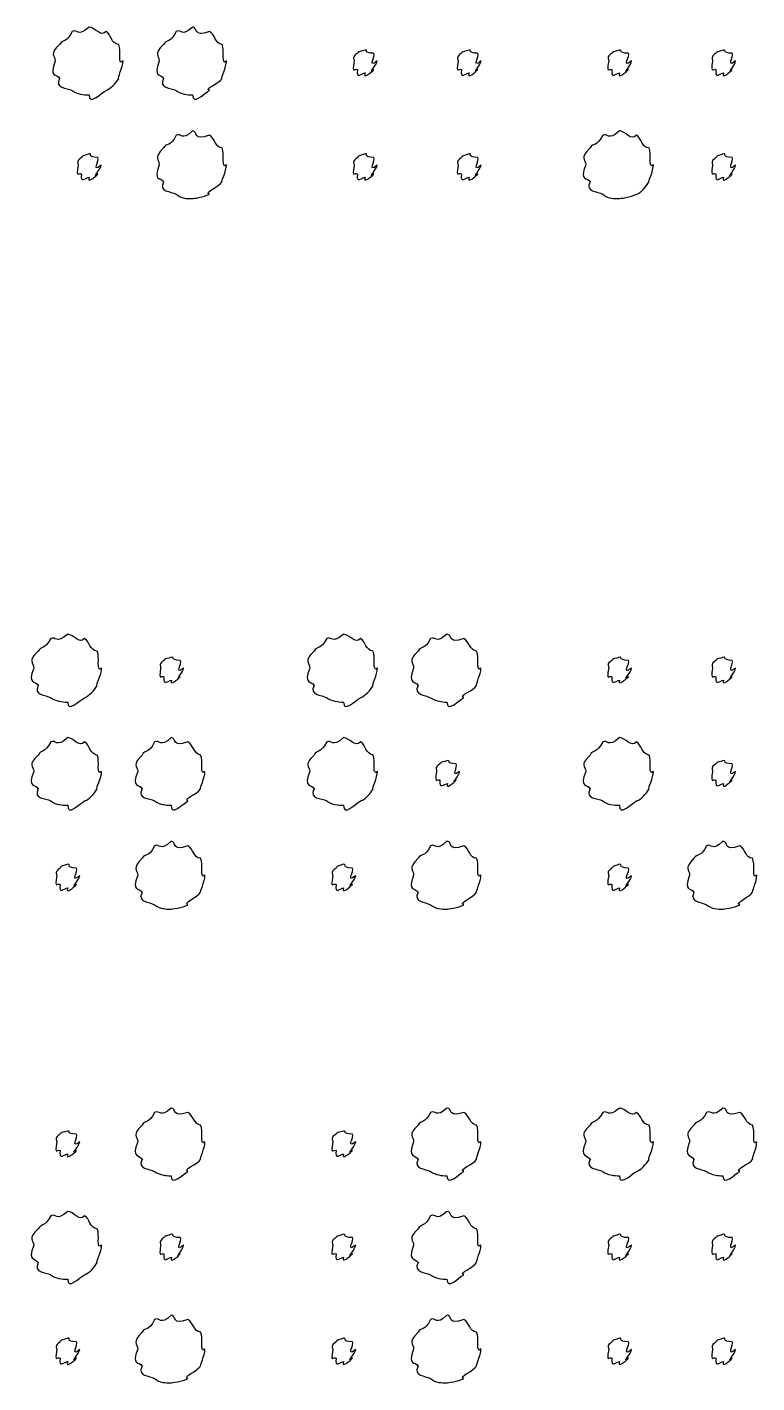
# Model space of a CAD drawing. Header units: millimetres. Extents: x -178 to -32, y 41 to 266.
# Drawn here: x -39.4 to -32.04, y 239.53 to 253.21 of the extents above; entities that cross this region are included whole.
import ezdxf

# ---------------------------------------------------------------- set-up
doc = ezdxf.new("R2010")
doc.units = ezdxf.units.MM
doc.layers.get('0').update_dxf_attribs({"linetype": 'CONTINUOUS'})

msp = doc.modelspace()

# ---------------------------------------------------------------- linework, layer by layer
at = {"color": 0}
for p, q in [((-38.772, 253.214), (-38.772, 253.214)), ((-37.7303, 253.214), (-37.7303, 253.214)), ((-35.9897, 252.983), (-35.9897, 252.983)), ((-34.9425, 252.983), (-34.9425, 252.983)), ((-33.4239, 252.983), (-33.4239, 252.983)), ((-32.3766, 252.983), (-32.3766, 252.983)), ((-37.7303, 252.167), (-37.7303, 252.167)), ((-33.4239, 252.167), (-33.4239, 252.167)), ((-38.772, 251.936), (-38.772, 251.936)), ((-35.9897, 251.936), (-35.9897, 251.936)), ((-34.9425, 251.936), (-34.9425, 251.936)), ((-32.3766, 251.936), (-32.3766, 251.936)), ((-38.9883, 247.088), (-38.9883, 247.088)), ((-36.2063, 247.088), (-36.2063, 247.088)), ((-35.1644, 247.088), (-35.1644, 247.088)), ((-37.9413, 246.856), (-37.9413, 246.856)), ((-33.4239, 246.856), (-33.4239, 246.856)), ((-32.3766, 246.856), (-32.3766, 246.856)), ((-38.9883, 246.046), (-38.9883, 246.046)), ((-37.9465, 246.046), (-37.9465, 246.046)), ((-36.2063, 246.046), (-36.2063, 246.046)), ((-33.4239, 246.046), (-33.4239, 246.046)), ((-35.1588, 245.814), (-35.1588, 245.814)), ((-32.3766, 245.814), (-32.3766, 245.814)), ((-37.9465, 244.999), (-37.9465, 244.999)), ((-35.1644, 244.999), (-35.1644, 244.999)), ((-32.3821, 244.999), (-32.3821, 244.999)), ((-38.9883, 244.767), (-38.9883, 244.767)), ((-36.2063, 244.767), (-36.2063, 244.767)), ((-33.4239, 244.767), (-33.4239, 244.767)), ((-37.9465, 242.307), (-37.9465, 242.307)), ((-35.1644, 242.307), (-35.1644, 242.307)), ((-33.4239, 242.307), (-33.4239, 242.307)), ((-32.3821, 242.307), (-32.3821, 242.307)), ((-38.9883, 242.076), (-38.9883, 242.076)), ((-36.2063, 242.076), (-36.2063, 242.076)), ((-38.9883, 241.265), (-38.9883, 241.265)), ((-35.1644, 241.265), (-35.1644, 241.265)), ((-37.9413, 241.034), (-37.9413, 241.034)), ((-36.2063, 241.034), (-36.2063, 241.034)), ((-33.4239, 241.034), (-33.4239, 241.034)), ((-32.3766, 241.034), (-32.3766, 241.034)), ((-37.9465, 240.218), (-37.9465, 240.218)), ((-35.1644, 240.218), (-35.1644, 240.218)), ((-38.9883, 239.987), (-38.9883, 239.987)), ((-36.2063, 239.987), (-36.2063, 239.987)), ((-33.4239, 239.987), (-33.4239, 239.987)), ((-32.3766, 239.987), (-32.3766, 239.987))]:
    msp.add_line(p, q, dxfattribs=at)
for points in [[(-38.772, 253.214), (-38.8948, 253.107), (-38.8878, 253.199), (-38.9428, 253.17)], [(-38.6013, 253.17), (-38.6592, 253.107), (-38.7128, 253.214), (-38.772, 253.214)], [(-37.7303, 253.214), (-37.8432, 253.107), (-37.8404, 253.199), (-37.8957, 253.17)], [(-37.5595, 253.17), (-37.7303, 253.107), (-37.671, 253.214), (-37.7303, 253.214)], [(-38.9428, 253.17), (-39.0049, 253.049), (-39.0394, 253.096), (-39.0698, 253.038)], [(-38.4743, 253.038), (-38.553, 253.049), (-38.5487, 253.14), (-38.6013, 253.17)], [(-37.8957, 253.17), (-37.9536, 253.049), (-37.9921, 253.096), (-38.0224, 253.038)], [(-37.4325, 253.038), (-37.5013, 253.049), (-37.5042, 253.14), (-37.5595, 253.17)], [(-39.0698, 253.038), (-39.1813, 252.935), (-39.1139, 252.928), (-39.1139, 252.873)], [(-38.4302, 252.873), (-38.4909, 252.817), (-38.444, 252.983), (-38.4743, 253.038)], [(-38.0224, 253.038), (-38.13, 252.935), (-38.0665, 252.928), (-38.0665, 252.873)], [(-37.3884, 252.873), (-37.4435, 252.817), (-37.4022, 252.983), (-37.4325, 253.038)], [(-36.0669, 252.95), (-36.1276, 252.909), (-36.1001, 252.902), (-36.1001, 252.873)], [(-35.9897, 252.983), (-36.0835, 252.953), (-36.0451, 252.972), (-36.0669, 252.95)], [(-35.9015, 252.95), (-36.0172, 252.953), (-35.9526, 252.983), (-35.9897, 252.983)], [(-35.8687, 252.873), (-35.9731, 252.791), (-35.8796, 252.928), (-35.9015, 252.95)], [(-35.0197, 252.95), (-35.0762, 252.909), (-35.0527, 252.902), (-35.0527, 252.873)], [(-34.9425, 252.983), (-35.0321, 252.953), (-34.9976, 252.972), (-35.0197, 252.95)], [(-34.8543, 252.95), (-34.9659, 252.953), (-34.9053, 252.983), (-34.9425, 252.983)], [(-34.8212, 252.873), (-34.9218, 252.791), (-34.8323, 252.928), (-34.8543, 252.95)], [(-33.501, 252.95), (-33.5617, 252.909), (-33.5341, 252.902), (-33.5341, 252.873)], [(-33.4239, 252.983), (-33.5176, 252.953), (-33.479, 252.972), (-33.501, 252.95)], [(-33.3357, 252.95), (-33.4514, 252.953), (-33.3867, 252.983), (-33.4239, 252.983)], [(-33.3026, 252.873), (-33.4073, 252.791), (-33.3137, 252.928), (-33.3357, 252.95)], [(-32.4538, 252.95), (-32.5102, 252.909), (-32.4868, 252.902), (-32.4868, 252.873)], [(-32.3766, 252.983), (-32.4661, 252.953), (-32.4317, 252.972), (-32.4538, 252.95)], [(-32.2884, 252.95), (-32.4, 252.953), (-32.3394, 252.983), (-32.3766, 252.983)], [(-32.2553, 252.873), (-32.3559, 252.791), (-32.2663, 252.928), (-32.2884, 252.95)], [(-39.1139, 252.873), (-39.1813, 252.699), (-39.0987, 252.752), (-39.0698, 252.696)], [(-38.4743, 252.696), (-38.4909, 252.699), (-38.4302, 252.809), (-38.4302, 252.873)], [(-38.0665, 252.873), (-38.13, 252.699), (-38.0513, 252.752), (-38.0224, 252.696)], [(-37.4325, 252.696), (-37.4435, 252.699), (-37.3884, 252.809), (-37.3884, 252.873)], [(-36.1001, 252.873), (-36.1276, 252.725), (-36.0892, 252.807), (-36.0669, 252.785)], [(-35.9015, 252.785), (-35.9731, 252.725), (-35.8687, 252.835), (-35.8687, 252.873)], [(-35.0527, 252.873), (-35.0762, 252.725), (-35.0417, 252.807), (-35.0197, 252.785)], [(-34.8543, 252.785), (-34.9218, 252.725), (-34.8212, 252.835), (-34.8212, 252.873)], [(-33.5341, 252.873), (-33.5617, 252.725), (-33.5231, 252.807), (-33.501, 252.785)], [(-33.3357, 252.785), (-33.4073, 252.725), (-33.3026, 252.835), (-33.3026, 252.873)], [(-32.4868, 252.873), (-32.5102, 252.725), (-32.4758, 252.807), (-32.4538, 252.785)], [(-32.2884, 252.785), (-32.3559, 252.725), (-32.2553, 252.835), (-32.2553, 252.873)], [(-39.0698, 252.696), (-39.122, 252.593), (-38.9982, 252.604), (-38.9428, 252.575)], [(-38.6013, 252.575), (-38.553, 252.593), (-38.5075, 252.644), (-38.4743, 252.696)], [(-38.0224, 252.696), (-38.0721, 252.593), (-37.9508, 252.604), (-37.8957, 252.575)], [(-37.5595, 252.575), (-37.6199, 252.593), (-37.4615, 252.644), (-37.4325, 252.696)], [(-36.0669, 252.785), (-36.0835, 252.681), (-36.0186, 252.752), (-35.9897, 252.752)], [(-35.9897, 252.752), (-36.0172, 252.681), (-35.9237, 252.762), (-35.9015, 252.785)], [(-35.0197, 252.785), (-35.0321, 252.681), (-34.9714, 252.752), (-34.9425, 252.752)], [(-34.9425, 252.752), (-34.9659, 252.681), (-34.8764, 252.762), (-34.8543, 252.785)], [(-33.501, 252.785), (-33.5176, 252.681), (-33.4528, 252.752), (-33.4239, 252.752)], [(-33.4239, 252.752), (-33.4514, 252.681), (-33.3578, 252.762), (-33.3357, 252.785)], [(-32.4538, 252.785), (-32.4661, 252.681), (-32.4055, 252.752), (-32.3766, 252.752)], [(-32.3766, 252.752), (-32.4, 252.681), (-32.3104, 252.762), (-32.2884, 252.785)], [(-38.9428, 252.575), (-38.8948, 252.534), (-38.8299, 252.531), (-38.772, 252.531)], [(-38.772, 252.531), (-38.7777, 252.417), (-38.6563, 252.545), (-38.6013, 252.575)], [(-37.8957, 252.575), (-37.8432, 252.534), (-37.7853, 252.531), (-37.7303, 252.531)], [(-37.7303, 252.531), (-37.7303, 252.417), (-37.6146, 252.545), (-37.5595, 252.575)], [(-37.8957, 252.123), (-37.9536, 251.998), (-37.9921, 252.052), (-38.0224, 251.996)], [(-37.7303, 252.167), (-37.8432, 252.057), (-37.8404, 252.152), (-37.8957, 252.123)], [(-37.5595, 252.123), (-37.7303, 252.057), (-37.671, 252.167), (-37.7303, 252.167)], [(-37.4325, 251.996), (-37.5013, 251.998), (-37.5042, 252.093), (-37.5595, 252.123)], [(-33.5947, 252.123), (-33.6568, 251.998), (-33.6912, 252.052), (-33.7215, 251.996)], [(-33.4239, 252.167), (-33.5465, 252.057), (-33.5396, 252.152), (-33.5947, 252.123)], [(-33.253, 252.123), (-33.3109, 252.057), (-33.3646, 252.167), (-33.4239, 252.167)], [(-33.1262, 251.996), (-33.2048, 251.998), (-33.2007, 252.093), (-33.253, 252.123)], [(-38.0224, 251.996), (-38.13, 251.888), (-38.0665, 251.883), (-38.0665, 251.825)], [(-37.3884, 251.825), (-37.4435, 251.77), (-37.4022, 251.941), (-37.4325, 251.996)], [(-33.7215, 251.996), (-33.8332, 251.888), (-33.7656, 251.883), (-33.7656, 251.825)], [(-33.0821, 251.825), (-33.1428, 251.77), (-33.0959, 251.941), (-33.1262, 251.996)], [(-38.8493, 251.897), (-38.91, 251.854), (-38.8825, 251.849), (-38.8825, 251.82)], [(-38.772, 251.936), (-38.8659, 251.903), (-38.8271, 251.922), (-38.8493, 251.897)], [(-38.6838, 251.897), (-38.7996, 251.903), (-38.735, 251.936), (-38.772, 251.936)], [(-38.6507, 251.82), (-38.7555, 251.737), (-38.662, 251.875), (-38.6838, 251.897)], [(-36.0669, 251.897), (-36.1276, 251.854), (-36.1001, 251.849), (-36.1001, 251.82)], [(-35.9897, 251.936), (-36.0835, 251.903), (-36.0451, 251.922), (-36.0669, 251.897)], [(-35.9015, 251.897), (-36.0172, 251.903), (-35.9526, 251.936), (-35.9897, 251.936)], [(-35.8687, 251.82), (-35.9731, 251.737), (-35.8796, 251.875), (-35.9015, 251.897)], [(-35.0197, 251.897), (-35.0762, 251.854), (-35.0527, 251.849), (-35.0527, 251.82)], [(-34.9425, 251.936), (-35.0321, 251.903), (-34.9976, 251.922), (-35.0197, 251.897)], [(-34.8543, 251.897), (-34.9659, 251.903), (-34.9053, 251.936), (-34.9425, 251.936)], [(-34.8212, 251.82), (-34.9218, 251.737), (-34.8323, 251.875), (-34.8543, 251.897)], [(-32.4538, 251.897), (-32.5102, 251.854), (-32.4868, 251.849), (-32.4868, 251.82)], [(-32.3766, 251.936), (-32.4661, 251.903), (-32.4317, 251.922), (-32.4538, 251.897)], [(-32.2884, 251.897), (-32.4, 251.903), (-32.3394, 251.936), (-32.3766, 251.936)], [(-32.2553, 251.82), (-32.3559, 251.737), (-32.2663, 251.875), (-32.2884, 251.897)], [(-38.8825, 251.82), (-38.91, 251.674), (-38.8712, 251.757), (-38.8493, 251.732)], [(-38.8493, 251.732), (-38.8659, 251.627), (-38.801, 251.699), (-38.772, 251.699)], [(-38.772, 251.699), (-38.7996, 251.627), (-38.7061, 251.71), (-38.6838, 251.732)], [(-38.6838, 251.732), (-38.7555, 251.674), (-38.6507, 251.787), (-38.6507, 251.82)], [(-38.0665, 251.825), (-38.13, 251.649), (-38.0513, 251.706), (-38.0224, 251.655)], [(-37.4325, 251.655), (-37.4435, 251.649), (-37.3884, 251.762), (-37.3884, 251.825)], [(-36.1001, 251.82), (-36.1276, 251.674), (-36.0892, 251.757), (-36.0669, 251.732)], [(-36.0669, 251.732), (-36.0835, 251.627), (-36.0186, 251.699), (-35.9897, 251.699)], [(-35.9897, 251.699), (-36.0172, 251.627), (-35.9237, 251.71), (-35.9015, 251.732)], [(-35.9015, 251.732), (-35.9731, 251.674), (-35.8687, 251.787), (-35.8687, 251.82)], [(-35.0527, 251.82), (-35.0762, 251.674), (-35.0417, 251.757), (-35.0197, 251.732)], [(-35.0197, 251.732), (-35.0321, 251.627), (-34.9714, 251.699), (-34.9425, 251.699)], [(-34.9425, 251.699), (-34.9659, 251.627), (-34.8764, 251.71), (-34.8543, 251.732)], [(-34.8543, 251.732), (-34.9218, 251.674), (-34.8212, 251.787), (-34.8212, 251.82)], [(-33.7656, 251.825), (-33.8332, 251.649), (-33.7505, 251.706), (-33.7215, 251.655)], [(-33.1262, 251.655), (-33.1428, 251.649), (-33.0821, 251.762), (-33.0821, 251.825)], [(-32.4868, 251.82), (-32.5102, 251.674), (-32.4758, 251.757), (-32.4538, 251.732)], [(-32.4538, 251.732), (-32.4661, 251.627), (-32.4055, 251.699), (-32.3766, 251.699)], [(-32.3766, 251.699), (-32.4, 251.627), (-32.3104, 251.71), (-32.2884, 251.732)], [(-32.2884, 251.732), (-32.3559, 251.674), (-32.2553, 251.787), (-32.2553, 251.82)], [(-38.0224, 251.655), (-38.0721, 251.546), (-37.9508, 251.561), (-37.8957, 251.528)], [(-37.5595, 251.528), (-37.6199, 251.546), (-37.4615, 251.602), (-37.4325, 251.655)], [(-33.7215, 251.655), (-33.7739, 251.546), (-33.6499, 251.561), (-33.5947, 251.528)], [(-33.253, 251.528), (-33.2048, 251.546), (-33.1593, 251.602), (-33.1262, 251.655)], [(-37.8957, 251.528), (-37.8432, 251.484), (-37.7853, 251.484), (-37.7303, 251.484)], [(-37.7303, 251.484), (-37.7303, 251.484), (-37.6146, 251.497), (-37.5595, 251.528)], [(-33.5947, 251.528), (-33.5465, 251.484), (-33.4818, 251.484), (-33.4239, 251.484)], [(-33.4239, 251.484), (-33.4294, 251.484), (-33.3081, 251.497), (-33.253, 251.528)], [(-39.1594, 247.044), (-39.2211, 246.928), (-39.2557, 246.972), (-39.286, 246.917)], [(-38.9883, 247.088), (-39.1111, 246.986), (-39.104, 247.072), (-39.1594, 247.044)], [(-38.8175, 247.044), (-38.8754, 246.986), (-38.929, 247.088), (-38.9883, 247.088)], [(-38.6909, 246.917), (-38.7692, 246.928), (-38.765, 247.013), (-38.8175, 247.044)], [(-36.377, 247.044), (-36.4391, 246.928), (-36.4733, 246.972), (-36.5037, 246.917)], [(-36.2063, 247.088), (-36.3287, 246.986), (-36.322, 247.072), (-36.377, 247.044)], [(-36.0352, 247.044), (-36.093, 246.986), (-36.147, 247.088), (-36.2063, 247.088)], [(-35.9085, 246.917), (-35.9869, 246.928), (-35.983, 247.013), (-36.0352, 247.044)], [(-35.3296, 247.044), (-35.3875, 246.928), (-35.4263, 246.972), (-35.4566, 246.917)], [(-35.1644, 247.088), (-35.2774, 246.986), (-35.2746, 247.072), (-35.3296, 247.044)], [(-34.9935, 247.044), (-35.1644, 246.986), (-35.1051, 247.088), (-35.1644, 247.088)], [(-34.8667, 246.917), (-34.9356, 246.928), (-34.9383, 247.013), (-34.9935, 247.044)], [(-39.286, 246.917), (-39.3975, 246.818), (-39.3301, 246.804), (-39.3301, 246.746)], [(-38.6468, 246.746), (-38.7071, 246.699), (-38.6606, 246.862), (-38.6909, 246.917)], [(-36.5037, 246.917), (-36.6155, 246.818), (-36.5478, 246.804), (-36.5478, 246.746)], [(-35.8644, 246.746), (-35.9251, 246.699), (-35.8782, 246.862), (-35.9085, 246.917)], [(-35.4566, 246.917), (-35.5639, 246.818), (-35.5007, 246.804), (-35.5007, 246.746)], [(-34.8226, 246.746), (-34.8777, 246.699), (-34.8364, 246.862), (-34.8667, 246.917)], [(-38.0182, 246.823), (-38.0746, 246.787), (-38.0513, 246.775), (-38.0513, 246.746)], [(-37.9413, 246.856), (-38.0305, 246.832), (-37.9963, 246.845), (-38.0182, 246.823)], [(-37.8531, 246.823), (-37.9645, 246.832), (-37.9039, 246.856), (-37.9413, 246.856)], [(-37.8199, 246.746), (-37.9204, 246.67), (-37.8308, 246.801), (-37.8531, 246.823)], [(-33.501, 246.823), (-33.5617, 246.787), (-33.5341, 246.775), (-33.5341, 246.746)], [(-33.4239, 246.856), (-33.5176, 246.832), (-33.479, 246.845), (-33.501, 246.823)], [(-33.3357, 246.823), (-33.4514, 246.832), (-33.3867, 246.856), (-33.4239, 246.856)], [(-33.3026, 246.746), (-33.4073, 246.67), (-33.3137, 246.801), (-33.3357, 246.823)], [(-32.4538, 246.823), (-32.5102, 246.787), (-32.4868, 246.775), (-32.4868, 246.746)], [(-32.3766, 246.856), (-32.4661, 246.832), (-32.4317, 246.845), (-32.4538, 246.823)], [(-32.2884, 246.823), (-32.4, 246.832), (-32.3394, 246.856), (-32.3766, 246.856)], [(-32.2553, 246.746), (-32.3559, 246.67), (-32.2663, 246.801), (-32.2884, 246.823)], [(-39.3301, 246.746), (-39.3975, 246.578), (-39.315, 246.625), (-39.286, 246.57)], [(-38.6909, 246.57), (-38.7071, 246.578), (-38.6468, 246.683), (-38.6468, 246.746)], [(-38.0513, 246.746), (-38.0746, 246.604), (-38.0404, 246.68), (-38.0182, 246.658)], [(-38.0182, 246.658), (-38.0305, 246.56), (-37.9702, 246.625), (-37.9413, 246.625)], [(-37.9413, 246.625), (-37.9645, 246.56), (-37.8749, 246.636), (-37.8531, 246.658)], [(-37.8531, 246.658), (-37.9204, 246.604), (-37.8199, 246.709), (-37.8199, 246.746)], [(-36.5478, 246.746), (-36.6155, 246.578), (-36.5326, 246.625), (-36.5037, 246.57)], [(-35.9085, 246.57), (-35.9251, 246.578), (-35.8644, 246.683), (-35.8644, 246.746)], [(-35.5007, 246.746), (-35.5639, 246.578), (-35.4856, 246.625), (-35.4566, 246.57)], [(-34.8667, 246.57), (-34.8777, 246.578), (-34.8226, 246.683), (-34.8226, 246.746)], [(-33.5341, 246.746), (-33.5617, 246.604), (-33.5231, 246.68), (-33.501, 246.658)], [(-33.501, 246.658), (-33.5176, 246.56), (-33.4528, 246.625), (-33.4239, 246.625)], [(-33.4239, 246.625), (-33.4514, 246.56), (-33.3578, 246.636), (-33.3357, 246.658)], [(-33.3357, 246.658), (-33.4073, 246.604), (-33.3026, 246.709), (-33.3026, 246.746)], [(-32.4868, 246.746), (-32.5102, 246.604), (-32.4758, 246.68), (-32.4538, 246.658)], [(-32.4538, 246.658), (-32.4661, 246.56), (-32.4055, 246.625), (-32.3766, 246.625)], [(-32.3766, 246.625), (-32.4, 246.56), (-32.3104, 246.636), (-32.2884, 246.658)], [(-32.2884, 246.658), (-32.3559, 246.604), (-32.2553, 246.709), (-32.2553, 246.746)], [(-39.286, 246.57), (-39.3383, 246.472), (-39.2144, 246.477), (-39.1594, 246.448)], [(-38.8175, 246.448), (-38.7692, 246.472), (-38.7237, 246.517), (-38.6909, 246.57)], [(-36.5037, 246.57), (-36.5562, 246.472), (-36.4321, 246.477), (-36.377, 246.448)], [(-36.0352, 246.448), (-35.9869, 246.472), (-35.9417, 246.517), (-35.9085, 246.57)], [(-35.4566, 246.57), (-35.506, 246.472), (-35.3847, 246.477), (-35.3296, 246.448)], [(-34.9935, 246.448), (-35.0541, 246.472), (-34.8956, 246.517), (-34.8667, 246.57)], [(-39.1594, 246.448), (-39.1111, 246.412), (-39.0461, 246.404), (-38.9883, 246.404)], [(-38.9883, 246.404), (-38.9939, 246.295), (-38.8726, 246.418), (-38.8175, 246.448)], [(-36.377, 246.448), (-36.3287, 246.412), (-36.2641, 246.404), (-36.2063, 246.404)], [(-36.2063, 246.404), (-36.2116, 246.295), (-36.0902, 246.418), (-36.0352, 246.448)], [(-35.3296, 246.448), (-35.2774, 246.412), (-35.2195, 246.404), (-35.1644, 246.404)], [(-35.1644, 246.404), (-35.1644, 246.295), (-35.0486, 246.418), (-34.9935, 246.448)], [(-39.1594, 246.002), (-39.2211, 245.88), (-39.2557, 245.927), (-39.286, 245.87)], [(-38.9883, 246.046), (-39.1111, 245.938), (-39.104, 246.031), (-39.1594, 246.002)], [(-38.8175, 246.002), (-38.8754, 245.938), (-38.929, 246.046), (-38.9883, 246.046)], [(-38.6909, 245.87), (-38.7692, 245.88), (-38.765, 245.971), (-38.8175, 246.002)], [(-38.112, 246.002), (-38.1698, 245.88), (-38.2083, 245.927), (-38.2386, 245.87)], [(-37.9465, 246.046), (-38.0594, 245.938), (-38.057, 246.031), (-38.112, 246.002)], [(-37.7758, 246.002), (-37.9465, 245.938), (-37.8873, 246.046), (-37.9465, 246.046)], [(-37.6488, 245.87), (-37.7179, 245.88), (-37.7208, 245.971), (-37.7758, 246.002)], [(-36.377, 246.002), (-36.4391, 245.88), (-36.4733, 245.927), (-36.5037, 245.87)], [(-36.2063, 246.046), (-36.3287, 245.938), (-36.322, 246.031), (-36.377, 246.002)], [(-36.0352, 246.002), (-36.093, 245.938), (-36.147, 246.046), (-36.2063, 246.046)], [(-35.9085, 245.87), (-35.9869, 245.88), (-35.983, 245.971), (-36.0352, 246.002)], [(-33.5947, 246.002), (-33.6568, 245.88), (-33.6912, 245.927), (-33.7215, 245.87)], [(-33.4239, 246.046), (-33.5465, 245.938), (-33.5396, 246.031), (-33.5947, 246.002)], [(-33.253, 246.002), (-33.3109, 245.938), (-33.3646, 246.046), (-33.4239, 246.046)], [(-33.1262, 245.87), (-33.2048, 245.88), (-33.2007, 245.971), (-33.253, 246.002)], [(-39.286, 245.87), (-39.3975, 245.766), (-39.3301, 245.759), (-39.3301, 245.704)], [(-38.6468, 245.704), (-38.7071, 245.649), (-38.6606, 245.814), (-38.6909, 245.87)], [(-38.2386, 245.87), (-38.3462, 245.766), (-38.2827, 245.759), (-38.2827, 245.704)], [(-37.6047, 245.704), (-37.6601, 245.649), (-37.6185, 245.814), (-37.6488, 245.87)], [(-36.5037, 245.87), (-36.6155, 245.766), (-36.5478, 245.759), (-36.5478, 245.704)], [(-35.8644, 245.704), (-35.9251, 245.649), (-35.8782, 245.814), (-35.9085, 245.87)], [(-35.1588, 245.814), (-35.2484, 245.784), (-35.214, 245.804), (-35.236, 245.781)], [(-35.0706, 245.781), (-35.1822, 245.784), (-35.1216, 245.814), (-35.1588, 245.814)], [(-33.7215, 245.87), (-33.8332, 245.766), (-33.7656, 245.759), (-33.7656, 245.704)], [(-33.0821, 245.704), (-33.1428, 245.649), (-33.0959, 245.814), (-33.1262, 245.87)], [(-32.3766, 245.814), (-32.4661, 245.784), (-32.4317, 245.804), (-32.4538, 245.781)], [(-32.2884, 245.781), (-32.4, 245.784), (-32.3394, 245.814), (-32.3766, 245.814)], [(-39.3301, 245.704), (-39.3975, 245.531), (-39.315, 245.583), (-39.286, 245.528)], [(-38.6909, 245.528), (-38.7071, 245.531), (-38.6468, 245.641), (-38.6468, 245.704)], [(-38.2827, 245.704), (-38.3462, 245.531), (-38.2676, 245.583), (-38.2386, 245.528)], [(-37.6488, 245.528), (-37.6601, 245.531), (-37.6047, 245.641), (-37.6047, 245.704)], [(-36.5478, 245.704), (-36.6155, 245.531), (-36.5326, 245.583), (-36.5037, 245.528)], [(-35.9085, 245.528), (-35.9251, 245.531), (-35.8644, 245.641), (-35.8644, 245.704)], [(-35.236, 245.781), (-35.2926, 245.74), (-35.2691, 245.733), (-35.2691, 245.704)], [(-35.2691, 245.704), (-35.2926, 245.557), (-35.2581, 245.638), (-35.236, 245.616)], [(-35.0376, 245.704), (-35.1381, 245.623), (-35.0486, 245.759), (-35.0706, 245.781)], [(-35.0706, 245.616), (-35.1381, 245.557), (-35.0376, 245.667), (-35.0376, 245.704)], [(-33.7656, 245.704), (-33.8332, 245.531), (-33.7505, 245.583), (-33.7215, 245.528)], [(-33.1262, 245.528), (-33.1428, 245.531), (-33.0821, 245.641), (-33.0821, 245.704)], [(-32.4538, 245.781), (-32.5102, 245.74), (-32.4868, 245.733), (-32.4868, 245.704)], [(-32.4868, 245.704), (-32.5102, 245.557), (-32.4758, 245.638), (-32.4538, 245.616)], [(-32.2553, 245.704), (-32.3559, 245.623), (-32.2663, 245.759), (-32.2884, 245.781)], [(-32.2884, 245.616), (-32.3559, 245.557), (-32.2553, 245.667), (-32.2553, 245.704)], [(-35.236, 245.616), (-35.2484, 245.513), (-35.1878, 245.583), (-35.1588, 245.583)], [(-35.1588, 245.583), (-35.1822, 245.513), (-35.0927, 245.594), (-35.0706, 245.616)], [(-32.4538, 245.616), (-32.4661, 245.513), (-32.4055, 245.583), (-32.3766, 245.583)], [(-32.3766, 245.583), (-32.4, 245.513), (-32.3104, 245.594), (-32.2884, 245.616)], [(-39.286, 245.528), (-39.3383, 245.424), (-39.2144, 245.436), (-39.1594, 245.407)], [(-39.1594, 245.407), (-39.1111, 245.365), (-39.0461, 245.363), (-38.9883, 245.363)], [(-38.9883, 245.363), (-38.9939, 245.248), (-38.8726, 245.376), (-38.8175, 245.407)], [(-38.8175, 245.407), (-38.7692, 245.424), (-38.7237, 245.475), (-38.6909, 245.528)], [(-38.2386, 245.528), (-38.2884, 245.424), (-38.167, 245.436), (-38.112, 245.407)], [(-38.112, 245.407), (-38.0594, 245.365), (-38.0016, 245.363), (-37.9465, 245.363)], [(-37.9465, 245.363), (-37.9465, 245.248), (-37.8308, 245.376), (-37.7758, 245.407)], [(-37.7758, 245.407), (-37.8365, 245.424), (-37.6777, 245.475), (-37.6488, 245.528)], [(-36.5037, 245.528), (-36.5562, 245.424), (-36.4321, 245.436), (-36.377, 245.407)], [(-36.377, 245.407), (-36.3287, 245.365), (-36.2641, 245.363), (-36.2063, 245.363)], [(-36.2063, 245.363), (-36.2116, 245.248), (-36.0902, 245.376), (-36.0352, 245.407)], [(-36.0352, 245.407), (-35.9869, 245.424), (-35.9417, 245.475), (-35.9085, 245.528)], [(-33.7215, 245.528), (-33.7739, 245.424), (-33.6499, 245.436), (-33.5947, 245.407)], [(-33.5947, 245.407), (-33.5465, 245.365), (-33.4818, 245.363), (-33.4239, 245.363)], [(-33.4239, 245.363), (-33.4294, 245.248), (-33.3081, 245.376), (-33.253, 245.407)], [(-33.253, 245.407), (-33.2048, 245.424), (-33.1593, 245.475), (-33.1262, 245.528)], [(-37.9465, 244.999), (-38.0594, 244.888), (-38.057, 244.983), (-38.112, 244.954)], [(-37.7758, 244.954), (-37.9465, 244.888), (-37.8873, 244.999), (-37.9465, 244.999)], [(-35.1644, 244.999), (-35.2774, 244.888), (-35.2746, 244.983), (-35.3296, 244.954)], [(-34.9935, 244.954), (-35.1644, 244.888), (-35.1051, 244.999), (-35.1644, 244.999)], [(-32.3821, 244.999), (-32.4951, 244.888), (-32.4923, 244.983), (-32.5475, 244.954)], [(-32.2112, 244.954), (-32.3821, 244.888), (-32.3228, 244.999), (-32.3821, 244.999)], [(-38.112, 244.954), (-38.1698, 244.829), (-38.2083, 244.883), (-38.2386, 244.828)], [(-37.6488, 244.828), (-37.7179, 244.829), (-37.7208, 244.924), (-37.7758, 244.954)], [(-35.3296, 244.954), (-35.3875, 244.829), (-35.4263, 244.883), (-35.4566, 244.828)], [(-34.8667, 244.828), (-34.9356, 244.829), (-34.9383, 244.924), (-34.9935, 244.954)], [(-32.5475, 244.954), (-32.6053, 244.829), (-32.6439, 244.883), (-32.6742, 244.828)], [(-32.0844, 244.828), (-32.1533, 244.829), (-32.1561, 244.924), (-32.2112, 244.954)], [(-39.0656, 244.729), (-39.1262, 244.686), (-39.0987, 244.68), (-39.0987, 244.651)], [(-38.9883, 244.767), (-39.0821, 244.734), (-39.0437, 244.753), (-39.0656, 244.729)], [(-38.9001, 244.729), (-39.0158, 244.734), (-38.9513, 244.767), (-38.9883, 244.767)], [(-38.8673, 244.651), (-38.9717, 244.569), (-38.8782, 244.706), (-38.9001, 244.729)], [(-38.2386, 244.828), (-38.3462, 244.719), (-38.2827, 244.715), (-38.2827, 244.657)], [(-37.6047, 244.657), (-37.6601, 244.602), (-37.6185, 244.773), (-37.6488, 244.828)], [(-36.2832, 244.729), (-36.3439, 244.686), (-36.3164, 244.68), (-36.3164, 244.651)], [(-36.2063, 244.767), (-36.2998, 244.734), (-36.2613, 244.753), (-36.2832, 244.729)], [(-36.1181, 244.729), (-36.2338, 244.734), (-36.1689, 244.767), (-36.2063, 244.767)], [(-36.0849, 244.651), (-36.1897, 244.569), (-36.0959, 244.706), (-36.1181, 244.729)], [(-35.4566, 244.828), (-35.5639, 244.719), (-35.5007, 244.715), (-35.5007, 244.657)], [(-34.8226, 244.657), (-34.8777, 244.602), (-34.8364, 244.773), (-34.8667, 244.828)], [(-33.501, 244.729), (-33.5617, 244.686), (-33.5341, 244.68), (-33.5341, 244.651)], [(-33.4239, 244.767), (-33.5176, 244.734), (-33.479, 244.753), (-33.501, 244.729)], [(-33.3357, 244.729), (-33.4514, 244.734), (-33.3867, 244.767), (-33.4239, 244.767)], [(-33.3026, 244.651), (-33.4073, 244.569), (-33.3137, 244.706), (-33.3357, 244.729)], [(-32.6742, 244.828), (-32.7817, 244.719), (-32.7183, 244.715), (-32.7183, 244.657)], [(-32.0403, 244.657), (-32.0954, 244.602), (-32.0541, 244.773), (-32.0844, 244.828)], [(-39.0987, 244.651), (-39.1262, 244.505), (-39.0878, 244.588), (-39.0656, 244.563)], [(-38.9001, 244.563), (-38.9717, 244.505), (-38.8673, 244.618), (-38.8673, 244.651)], [(-38.2827, 244.657), (-38.3462, 244.481), (-38.2676, 244.537), (-38.2386, 244.486)], [(-37.6488, 244.486), (-37.6601, 244.481), (-37.6047, 244.594), (-37.6047, 244.657)], [(-36.3164, 244.651), (-36.3439, 244.505), (-36.3054, 244.588), (-36.2832, 244.563)], [(-36.1181, 244.563), (-36.1897, 244.505), (-36.0849, 244.618), (-36.0849, 244.651)], [(-35.5007, 244.657), (-35.5639, 244.481), (-35.4856, 244.537), (-35.4566, 244.486)], [(-34.8667, 244.486), (-34.8777, 244.481), (-34.8226, 244.594), (-34.8226, 244.657)], [(-33.5341, 244.651), (-33.5617, 244.505), (-33.5231, 244.588), (-33.501, 244.563)], [(-33.3357, 244.563), (-33.4073, 244.505), (-33.3026, 244.618), (-33.3026, 244.651)], [(-32.7183, 244.657), (-32.7817, 244.481), (-32.7032, 244.537), (-32.6742, 244.486)], [(-32.0844, 244.486), (-32.0954, 244.481), (-32.0403, 244.594), (-32.0403, 244.657)], [(-39.0656, 244.563), (-39.0821, 244.458), (-39.0172, 244.53), (-38.9883, 244.53)], [(-38.9883, 244.53), (-39.0158, 244.458), (-38.9223, 244.541), (-38.9001, 244.563)], [(-38.2386, 244.486), (-38.2884, 244.377), (-38.167, 244.392), (-38.112, 244.359)], [(-37.7758, 244.359), (-37.8365, 244.377), (-37.6777, 244.434), (-37.6488, 244.486)], [(-36.2832, 244.563), (-36.2998, 244.458), (-36.2352, 244.53), (-36.2063, 244.53)], [(-36.2063, 244.53), (-36.2338, 244.458), (-36.14, 244.541), (-36.1181, 244.563)], [(-35.4566, 244.486), (-35.506, 244.377), (-35.3847, 244.392), (-35.3296, 244.359)], [(-34.9935, 244.359), (-35.0541, 244.377), (-34.8956, 244.434), (-34.8667, 244.486)], [(-33.501, 244.563), (-33.5176, 244.458), (-33.4528, 244.53), (-33.4239, 244.53)], [(-33.4239, 244.53), (-33.4514, 244.458), (-33.3578, 244.541), (-33.3357, 244.563)], [(-32.6742, 244.486), (-32.7238, 244.377), (-32.6026, 244.392), (-32.5475, 244.359)], [(-32.2112, 244.359), (-32.2718, 244.377), (-32.1134, 244.434), (-32.0844, 244.486)], [(-38.112, 244.359), (-38.0594, 244.315), (-38.0016, 244.315), (-37.9465, 244.315)], [(-37.9465, 244.315), (-37.9465, 244.315), (-37.8308, 244.329), (-37.7758, 244.359)], [(-35.3296, 244.359), (-35.2774, 244.315), (-35.2195, 244.315), (-35.1644, 244.315)], [(-35.1644, 244.315), (-35.1644, 244.315), (-35.0486, 244.329), (-34.9935, 244.359)], [(-32.5475, 244.359), (-32.4951, 244.315), (-32.4372, 244.315), (-32.3821, 244.315)], [(-32.3821, 244.315), (-32.3821, 244.315), (-32.2663, 244.329), (-32.2112, 244.359)], [(-38.112, 242.263), (-38.1698, 242.147), (-38.2083, 242.191), (-38.2386, 242.136)], [(-37.9465, 242.307), (-38.0594, 242.205), (-38.057, 242.292), (-38.112, 242.263)], [(-37.7758, 242.263), (-37.9465, 242.205), (-37.8873, 242.307), (-37.9465, 242.307)], [(-37.6488, 242.136), (-37.7179, 242.147), (-37.7208, 242.233), (-37.7758, 242.263)], [(-35.3296, 242.263), (-35.3875, 242.147), (-35.4263, 242.191), (-35.4566, 242.136)], [(-35.1644, 242.307), (-35.2774, 242.205), (-35.2746, 242.292), (-35.3296, 242.263)], [(-34.9935, 242.263), (-35.1644, 242.205), (-35.1051, 242.307), (-35.1644, 242.307)], [(-34.8667, 242.136), (-34.9356, 242.147), (-34.9383, 242.233), (-34.9935, 242.263)], [(-33.5947, 242.263), (-33.6568, 242.147), (-33.6912, 242.191), (-33.7215, 242.136)], [(-33.4239, 242.307), (-33.5465, 242.205), (-33.5396, 242.292), (-33.5947, 242.263)], [(-33.253, 242.263), (-33.3109, 242.205), (-33.3646, 242.307), (-33.4239, 242.307)], [(-33.1262, 242.136), (-33.2048, 242.147), (-33.2007, 242.233), (-33.253, 242.263)], [(-32.5475, 242.263), (-32.6053, 242.147), (-32.6439, 242.191), (-32.6742, 242.136)], [(-32.3821, 242.307), (-32.4951, 242.205), (-32.4923, 242.292), (-32.5475, 242.263)], [(-32.2112, 242.263), (-32.3821, 242.205), (-32.3228, 242.307), (-32.3821, 242.307)], [(-32.0844, 242.136), (-32.1533, 242.147), (-32.1561, 242.233), (-32.2112, 242.263)], [(-38.2386, 242.136), (-38.3462, 242.037), (-38.2827, 242.024), (-38.2827, 241.966)], [(-37.6047, 241.966), (-37.6601, 241.919), (-37.6185, 242.081), (-37.6488, 242.136)], [(-35.4566, 242.136), (-35.5639, 242.037), (-35.5007, 242.024), (-35.5007, 241.966)], [(-34.8226, 241.966), (-34.8777, 241.919), (-34.8364, 242.081), (-34.8667, 242.136)], [(-33.7215, 242.136), (-33.8332, 242.037), (-33.7656, 242.024), (-33.7656, 241.966)], [(-33.0821, 241.966), (-33.1428, 241.919), (-33.0959, 242.081), (-33.1262, 242.136)], [(-32.6742, 242.136), (-32.7817, 242.037), (-32.7183, 242.024), (-32.7183, 241.966)], [(-32.0403, 241.966), (-32.0954, 241.919), (-32.0541, 242.081), (-32.0844, 242.136)], [(-39.0656, 242.043), (-39.1262, 242.007), (-39.0987, 241.995), (-39.0987, 241.966)], [(-38.9883, 242.076), (-39.0821, 242.051), (-39.0437, 242.065), (-39.0656, 242.043)], [(-38.9001, 242.043), (-39.0158, 242.051), (-38.9513, 242.076), (-38.9883, 242.076)], [(-38.8673, 241.966), (-38.9717, 241.89), (-38.8782, 242.021), (-38.9001, 242.043)], [(-36.2832, 242.043), (-36.3439, 242.007), (-36.3164, 241.995), (-36.3164, 241.966)], [(-36.2063, 242.076), (-36.2998, 242.051), (-36.2613, 242.065), (-36.2832, 242.043)], [(-36.1181, 242.043), (-36.2338, 242.051), (-36.1689, 242.076), (-36.2063, 242.076)], [(-36.0849, 241.966), (-36.1897, 241.89), (-36.0959, 242.021), (-36.1181, 242.043)], [(-39.0987, 241.966), (-39.1262, 241.824), (-39.0878, 241.899), (-39.0656, 241.878)], [(-39.0656, 241.878), (-39.0821, 241.779), (-39.0172, 241.844), (-38.9883, 241.844)], [(-38.9883, 241.844), (-39.0158, 241.779), (-38.9223, 241.855), (-38.9001, 241.878)], [(-38.9001, 241.878), (-38.9717, 241.824), (-38.8673, 241.928), (-38.8673, 241.966)], [(-38.2827, 241.966), (-38.3462, 241.797), (-38.2676, 241.844), (-38.2386, 241.789)], [(-37.6488, 241.789), (-37.6601, 241.797), (-37.6047, 241.902), (-37.6047, 241.966)], [(-36.3164, 241.966), (-36.3439, 241.824), (-36.3054, 241.899), (-36.2832, 241.878)], [(-36.2832, 241.878), (-36.2998, 241.779), (-36.2352, 241.844), (-36.2063, 241.844)], [(-36.2063, 241.844), (-36.2338, 241.779), (-36.14, 241.855), (-36.1181, 241.878)], [(-36.1181, 241.878), (-36.1897, 241.824), (-36.0849, 241.928), (-36.0849, 241.966)], [(-35.5007, 241.966), (-35.5639, 241.797), (-35.4856, 241.844), (-35.4566, 241.789)], [(-34.8667, 241.789), (-34.8777, 241.797), (-34.8226, 241.902), (-34.8226, 241.966)], [(-33.7656, 241.966), (-33.8332, 241.797), (-33.7505, 241.844), (-33.7215, 241.789)], [(-33.1262, 241.789), (-33.1428, 241.797), (-33.0821, 241.902), (-33.0821, 241.966)], [(-32.7183, 241.966), (-32.7817, 241.797), (-32.7032, 241.844), (-32.6742, 241.789)], [(-32.0844, 241.789), (-32.0954, 241.797), (-32.0403, 241.902), (-32.0403, 241.966)], [(-38.2386, 241.789), (-38.2884, 241.691), (-38.167, 241.697), (-38.112, 241.668)], [(-37.7758, 241.668), (-37.8365, 241.691), (-37.6777, 241.737), (-37.6488, 241.789)], [(-35.4566, 241.789), (-35.506, 241.691), (-35.3847, 241.697), (-35.3296, 241.668)], [(-34.9935, 241.668), (-35.0541, 241.691), (-34.8956, 241.737), (-34.8667, 241.789)], [(-33.7215, 241.789), (-33.7739, 241.691), (-33.6499, 241.697), (-33.5947, 241.668)], [(-33.253, 241.668), (-33.2048, 241.691), (-33.1593, 241.737), (-33.1262, 241.789)], [(-32.6742, 241.789), (-32.7238, 241.691), (-32.6026, 241.697), (-32.5475, 241.668)], [(-32.2112, 241.668), (-32.2718, 241.691), (-32.1134, 241.737), (-32.0844, 241.789)], [(-38.112, 241.668), (-38.0594, 241.632), (-38.0016, 241.624), (-37.9465, 241.624)], [(-37.9465, 241.624), (-37.9465, 241.515), (-37.8308, 241.638), (-37.7758, 241.668)], [(-35.3296, 241.668), (-35.2774, 241.632), (-35.2195, 241.624), (-35.1644, 241.624)], [(-35.1644, 241.624), (-35.1644, 241.515), (-35.0486, 241.638), (-34.9935, 241.668)], [(-33.5947, 241.668), (-33.5465, 241.632), (-33.4818, 241.624), (-33.4239, 241.624)], [(-33.4239, 241.624), (-33.4294, 241.515), (-33.3081, 241.638), (-33.253, 241.668)], [(-32.5475, 241.668), (-32.4951, 241.632), (-32.4372, 241.624), (-32.3821, 241.624)], [(-32.3821, 241.624), (-32.3821, 241.515), (-32.2663, 241.638), (-32.2112, 241.668)], [(-39.1594, 241.221), (-39.2211, 241.1), (-39.2557, 241.147), (-39.286, 241.089)], [(-38.9883, 241.265), (-39.1111, 241.158), (-39.104, 241.25), (-39.1594, 241.221)], [(-38.8175, 241.221), (-38.8754, 241.158), (-38.929, 241.265), (-38.9883, 241.265)], [(-38.6909, 241.089), (-38.7692, 241.1), (-38.765, 241.191), (-38.8175, 241.221)], [(-35.3296, 241.221), (-35.3875, 241.1), (-35.4263, 241.147), (-35.4566, 241.089)], [(-35.1644, 241.265), (-35.2774, 241.158), (-35.2746, 241.25), (-35.3296, 241.221)], [(-34.9935, 241.221), (-35.1644, 241.158), (-35.1051, 241.265), (-35.1644, 241.265)], [(-34.8667, 241.089), (-34.9356, 241.1), (-34.9383, 241.191), (-34.9935, 241.221)], [(-39.286, 241.089), (-39.3975, 240.986), (-39.3301, 240.979), (-39.3301, 240.924)], [(-38.6468, 240.924), (-38.7071, 240.869), (-38.6606, 241.034), (-38.6909, 241.089)], [(-37.9413, 241.034), (-38.0305, 241.004), (-37.9963, 241.023), (-38.0182, 241.001)], [(-37.8531, 241.001), (-37.9645, 241.004), (-37.9039, 241.034), (-37.9413, 241.034)], [(-36.2063, 241.034), (-36.2998, 241.004), (-36.2613, 241.023), (-36.2832, 241.001)], [(-36.1181, 241.001), (-36.2338, 241.004), (-36.1689, 241.034), (-36.2063, 241.034)], [(-35.4566, 241.089), (-35.5639, 240.986), (-35.5007, 240.979), (-35.5007, 240.924)], [(-34.8226, 240.924), (-34.8777, 240.869), (-34.8364, 241.034), (-34.8667, 241.089)], [(-33.4239, 241.034), (-33.5176, 241.004), (-33.479, 241.023), (-33.501, 241.001)], [(-33.3357, 241.001), (-33.4514, 241.004), (-33.3867, 241.034), (-33.4239, 241.034)], [(-32.3766, 241.034), (-32.4661, 241.004), (-32.4317, 241.023), (-32.4538, 241.001)], [(-32.2884, 241.001), (-32.4, 241.004), (-32.3394, 241.034), (-32.3766, 241.034)], [(-39.3301, 240.924), (-39.3975, 240.75), (-39.315, 240.803), (-39.286, 240.748)], [(-38.6909, 240.748), (-38.7071, 240.75), (-38.6468, 240.86), (-38.6468, 240.924)], [(-38.0182, 241.001), (-38.0746, 240.96), (-38.0513, 240.953), (-38.0513, 240.924)], [(-38.0513, 240.924), (-38.0746, 240.776), (-38.0404, 240.858), (-38.0182, 240.836)], [(-37.8199, 240.924), (-37.9204, 240.842), (-37.8308, 240.979), (-37.8531, 241.001)], [(-37.8531, 240.836), (-37.9204, 240.776), (-37.8199, 240.887), (-37.8199, 240.924)], [(-36.2832, 241.001), (-36.3439, 240.96), (-36.3164, 240.953), (-36.3164, 240.924)], [(-36.3164, 240.924), (-36.3439, 240.776), (-36.3054, 240.858), (-36.2832, 240.836)], [(-36.0849, 240.924), (-36.1897, 240.842), (-36.0959, 240.979), (-36.1181, 241.001)], [(-36.1181, 240.836), (-36.1897, 240.776), (-36.0849, 240.887), (-36.0849, 240.924)], [(-35.5007, 240.924), (-35.5639, 240.75), (-35.4856, 240.803), (-35.4566, 240.748)], [(-34.8667, 240.748), (-34.8777, 240.75), (-34.8226, 240.86), (-34.8226, 240.924)], [(-33.501, 241.001), (-33.5617, 240.96), (-33.5341, 240.953), (-33.5341, 240.924)], [(-33.5341, 240.924), (-33.5617, 240.776), (-33.5231, 240.858), (-33.501, 240.836)], [(-33.3026, 240.924), (-33.4073, 240.842), (-33.3137, 240.979), (-33.3357, 241.001)], [(-33.3357, 240.836), (-33.4073, 240.776), (-33.3026, 240.887), (-33.3026, 240.924)], [(-32.4538, 241.001), (-32.5102, 240.96), (-32.4868, 240.953), (-32.4868, 240.924)], [(-32.4868, 240.924), (-32.5102, 240.776), (-32.4758, 240.858), (-32.4538, 240.836)], [(-32.2553, 240.924), (-32.3559, 240.842), (-32.2663, 240.979), (-32.2884, 241.001)], [(-32.2884, 240.836), (-32.3559, 240.776), (-32.2553, 240.887), (-32.2553, 240.924)], [(-38.0182, 240.836), (-38.0305, 240.732), (-37.9702, 240.803), (-37.9413, 240.803)], [(-37.9413, 240.803), (-37.9645, 240.732), (-37.8749, 240.814), (-37.8531, 240.836)], [(-36.2832, 240.836), (-36.2998, 240.732), (-36.2352, 240.803), (-36.2063, 240.803)], [(-36.2063, 240.803), (-36.2338, 240.732), (-36.14, 240.814), (-36.1181, 240.836)], [(-33.501, 240.836), (-33.5176, 240.732), (-33.4528, 240.803), (-33.4239, 240.803)], [(-33.4239, 240.803), (-33.4514, 240.732), (-33.3578, 240.814), (-33.3357, 240.836)], [(-32.4538, 240.836), (-32.4661, 240.732), (-32.4055, 240.803), (-32.3766, 240.803)], [(-32.3766, 240.803), (-32.4, 240.732), (-32.3104, 240.814), (-32.2884, 240.836)], [(-39.286, 240.748), (-39.3383, 240.644), (-39.2144, 240.655), (-39.1594, 240.626)], [(-39.1594, 240.626), (-39.1111, 240.585), (-39.0461, 240.582), (-38.9883, 240.582)], [(-38.9883, 240.582), (-38.9939, 240.468), (-38.8726, 240.596), (-38.8175, 240.626)], [(-38.8175, 240.626), (-38.7692, 240.644), (-38.7237, 240.695), (-38.6909, 240.748)], [(-35.4566, 240.748), (-35.506, 240.644), (-35.3847, 240.655), (-35.3296, 240.626)], [(-35.3296, 240.626), (-35.2774, 240.585), (-35.2195, 240.582), (-35.1644, 240.582)], [(-35.1644, 240.582), (-35.1644, 240.468), (-35.0486, 240.596), (-34.9935, 240.626)], [(-34.9935, 240.626), (-35.0541, 240.644), (-34.8956, 240.695), (-34.8667, 240.748)], [(-37.9465, 240.218), (-38.0594, 240.108), (-38.057, 240.203), (-38.112, 240.174)], [(-37.7758, 240.174), (-37.9465, 240.108), (-37.8873, 240.218), (-37.9465, 240.218)], [(-35.1644, 240.218), (-35.2774, 240.108), (-35.2746, 240.203), (-35.3296, 240.174)], [(-34.9935, 240.174), (-35.1644, 240.108), (-35.1051, 240.218), (-35.1644, 240.218)], [(-38.112, 240.174), (-38.1698, 240.049), (-38.2083, 240.102), (-38.2386, 240.047)], [(-37.6488, 240.047), (-37.7179, 240.049), (-37.7208, 240.144), (-37.7758, 240.174)], [(-35.3296, 240.174), (-35.3875, 240.049), (-35.4263, 240.102), (-35.4566, 240.047)], [(-34.8667, 240.047), (-34.9356, 240.049), (-34.9383, 240.144), (-34.9935, 240.174)], [(-39.0656, 239.948), (-39.1262, 239.905), (-39.0987, 239.9), (-39.0987, 239.871)], [(-38.9883, 239.987), (-39.0821, 239.954), (-39.0437, 239.973), (-39.0656, 239.948)], [(-38.9001, 239.948), (-39.0158, 239.954), (-38.9513, 239.987), (-38.9883, 239.987)], [(-38.8673, 239.871), (-38.9717, 239.788), (-38.8782, 239.926), (-38.9001, 239.948)], [(-38.2386, 240.047), (-38.3462, 239.939), (-38.2827, 239.934), (-38.2827, 239.877)], [(-37.6047, 239.877), (-37.6601, 239.822), (-37.6185, 239.992), (-37.6488, 240.047)], [(-36.2832, 239.948), (-36.3439, 239.905), (-36.3164, 239.9), (-36.3164, 239.871)], [(-36.2063, 239.987), (-36.2998, 239.954), (-36.2613, 239.973), (-36.2832, 239.948)], [(-36.1181, 239.948), (-36.2338, 239.954), (-36.1689, 239.987), (-36.2063, 239.987)], [(-36.0849, 239.871), (-36.1897, 239.788), (-36.0959, 239.926), (-36.1181, 239.948)], [(-35.4566, 240.047), (-35.5639, 239.939), (-35.5007, 239.934), (-35.5007, 239.877)], [(-34.8226, 239.877), (-34.8777, 239.822), (-34.8364, 239.992), (-34.8667, 240.047)], [(-33.501, 239.948), (-33.5617, 239.905), (-33.5341, 239.9), (-33.5341, 239.871)], [(-33.4239, 239.987), (-33.5176, 239.954), (-33.479, 239.973), (-33.501, 239.948)], [(-33.3357, 239.948), (-33.4514, 239.954), (-33.3867, 239.987), (-33.4239, 239.987)], [(-33.3026, 239.871), (-33.4073, 239.788), (-33.3137, 239.926), (-33.3357, 239.948)], [(-32.4538, 239.948), (-32.5102, 239.905), (-32.4868, 239.9), (-32.4868, 239.871)], [(-32.3766, 239.987), (-32.4661, 239.954), (-32.4317, 239.973), (-32.4538, 239.948)], [(-32.2884, 239.948), (-32.4, 239.954), (-32.3394, 239.987), (-32.3766, 239.987)], [(-32.2553, 239.871), (-32.3559, 239.788), (-32.2663, 239.926), (-32.2884, 239.948)], [(-39.0987, 239.871), (-39.1262, 239.725), (-39.0878, 239.808), (-39.0656, 239.783)], [(-38.9001, 239.783), (-38.9717, 239.725), (-38.8673, 239.838), (-38.8673, 239.871)], [(-38.2827, 239.877), (-38.3462, 239.7), (-38.2676, 239.757), (-38.2386, 239.705)], [(-37.6488, 239.705), (-37.6601, 239.7), (-37.6047, 239.813), (-37.6047, 239.877)], [(-36.3164, 239.871), (-36.3439, 239.725), (-36.3054, 239.808), (-36.2832, 239.783)], [(-36.1181, 239.783), (-36.1897, 239.725), (-36.0849, 239.838), (-36.0849, 239.871)], [(-35.5007, 239.877), (-35.5639, 239.7), (-35.4856, 239.757), (-35.4566, 239.705)], [(-34.8667, 239.705), (-34.8777, 239.7), (-34.8226, 239.813), (-34.8226, 239.877)], [(-33.5341, 239.871), (-33.5617, 239.725), (-33.5231, 239.808), (-33.501, 239.783)], [(-33.3357, 239.783), (-33.4073, 239.725), (-33.3026, 239.838), (-33.3026, 239.871)], [(-32.4868, 239.871), (-32.5102, 239.725), (-32.4758, 239.808), (-32.4538, 239.783)], [(-32.2884, 239.783), (-32.3559, 239.725), (-32.2553, 239.838), (-32.2553, 239.871)], [(-39.0656, 239.783), (-39.0821, 239.678), (-39.0172, 239.75), (-38.9883, 239.75)], [(-38.9883, 239.75), (-39.0158, 239.678), (-38.9223, 239.761), (-38.9001, 239.783)], [(-38.2386, 239.705), (-38.2884, 239.597), (-38.167, 239.612), (-38.112, 239.579)], [(-37.7758, 239.579), (-37.8365, 239.597), (-37.6777, 239.653), (-37.6488, 239.705)], [(-36.2832, 239.783), (-36.2998, 239.678), (-36.2352, 239.75), (-36.2063, 239.75)], [(-36.2063, 239.75), (-36.2338, 239.678), (-36.14, 239.761), (-36.1181, 239.783)], [(-35.4566, 239.705), (-35.506, 239.597), (-35.3847, 239.612), (-35.3296, 239.579)], [(-34.9935, 239.579), (-35.0541, 239.597), (-34.8956, 239.653), (-34.8667, 239.705)], [(-33.501, 239.783), (-33.5176, 239.678), (-33.4528, 239.75), (-33.4239, 239.75)], [(-33.4239, 239.75), (-33.4514, 239.678), (-33.3578, 239.761), (-33.3357, 239.783)], [(-32.4538, 239.783), (-32.4661, 239.678), (-32.4055, 239.75), (-32.3766, 239.75)], [(-32.3766, 239.75), (-32.4, 239.678), (-32.3104, 239.761), (-32.2884, 239.783)], [(-38.112, 239.579), (-38.0594, 239.535), (-38.0016, 239.535), (-37.9465, 239.535)], [(-37.9465, 239.535), (-37.9465, 239.535), (-37.8308, 239.548), (-37.7758, 239.579)], [(-35.3296, 239.579), (-35.2774, 239.535), (-35.2195, 239.535), (-35.1644, 239.535)], [(-35.1644, 239.535), (-35.1644, 239.535), (-35.0486, 239.548), (-34.9935, 239.579)]]:
    msp.add_open_spline(points, degree=3, dxfattribs=at)

doc.saveas('drawing.dxf')
